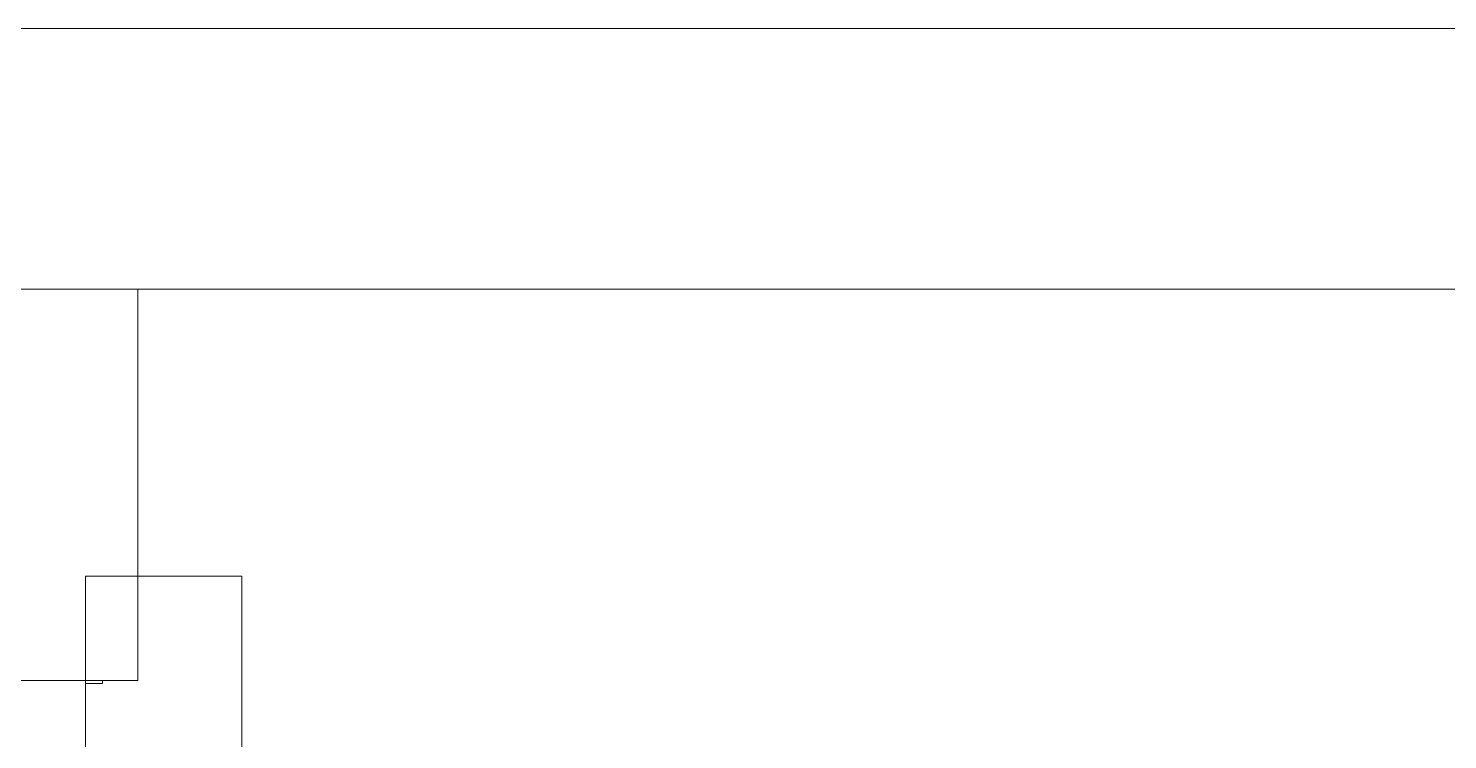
# Model space of a CAD drawing. Header units: millimetres. Extents: x -191664 to 191490, y -197311 to 10263.
# Drawn here: x 41298 to 46743, y -16377 to -13650 of the extents above; entities that cross this region are included whole.
import ezdxf

# ---------------------------------------------------------------- set-up
doc = ezdxf.new("R2010")
doc.units = ezdxf.units.MM
doc.layers.add('ACCESOS_PROPUESTOS', color=30, linetype='Continuous', lineweight=0)
doc.layers.add('superior_secador', color=7, linetype='Continuous', lineweight=0)

msp = doc.modelspace()

# ---------------------------------------------------------------- linework, layer by layer
at = {"layer": 'ACCESOS_PROPUESTOS'}
for p, q in [((60117.12, -13650), (-1000, -13650)), ((-1000, -14650), (60117.12, -14650))]:
    msp.add_line(p, q, dxfattribs=at)
at = {"layer": 'superior_secador', "color": 254, "true_color": 0xd8e0dc}
for p, q in [((38717.12, -14650), (41717.12, -14650)), ((41717.12, -14650), (41717.12, -16150)), ((41717.12, -16150), (38717.12, -16150))]:
    msp.add_line(p, q, dxfattribs=at)
at = {"layer": 'superior_secador', "color": 252, "true_color": 0x798e91}
for p, q in [((41517.12, -16450), (41517.12, -15750)), ((41517.12, -15750), (42117.12, -15750)), ((42117.12, -15750), (42117.12, -16450)), ((41517.12, -16162), (41517.12, -16150)), ((41517.12, -16150), (41582.12, -16150)), ((41582.12, -16162), (41517.12, -16162)), ((41582.12, -16150), (41582.12, -16162))]:
    msp.add_line(p, q, dxfattribs=at)

doc.saveas('drawing.dxf')
